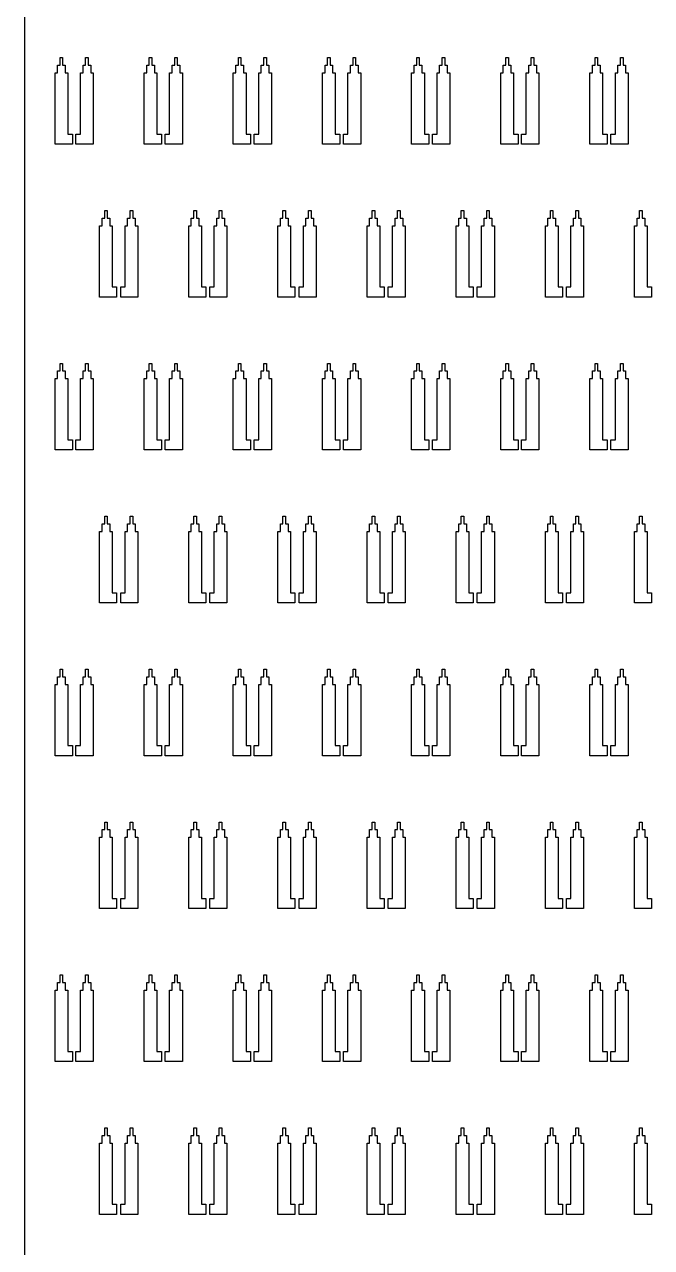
# Model space of a CAD drawing. Extents: x -38350 to 38650, y -35000 to 36000.
# Drawn here: x 20000 to 20246.2, y -22507 to -22027 of the extents above; entities that cross this region are included whole.
import ezdxf

# ---------------------------------------------------------------- set-up
doc = ezdxf.new("R2010")
doc.units = 0
doc.header["$MEASUREMENT"] = 0

msp = doc.modelspace()

# ---------------------------------------------------------------- linework, layer by layer
for p, q in [((20000, -15000), (20000, -30000)), ((20014, -22043), (20014, -22040)), ((20014, -22040), (20015, -22040)), ((20015, -22040), (20015, -22043)), ((20024, -22043), (20024, -22040)), ((20024, -22040), (20025, -22040)), ((20025, -22040), (20025, -22043)), ((20049, -22043), (20049, -22040)), ((20049, -22040), (20050, -22040)), ((20050, -22040), (20050, -22043)), ((20059, -22043), (20059, -22040)), ((20059, -22040), (20060, -22040)), ((20060, -22040), (20060, -22043)), ((20084, -22043), (20084, -22040)), ((20084, -22040), (20085, -22040)), ((20085, -22040), (20085, -22043)), ((20094, -22043), (20094, -22040)), ((20094, -22040), (20095, -22040)), ((20095, -22040), (20095, -22043)), ((20119, -22043), (20119, -22040)), ((20119, -22040), (20120, -22040)), ((20120, -22040), (20120, -22043)), ((20129, -22043), (20129, -22040)), ((20129, -22040), (20130, -22040)), ((20130, -22040), (20130, -22043)), ((20154, -22043), (20154, -22040)), ((20154, -22040), (20155, -22040)), ((20155, -22040), (20155, -22043)), ((20164, -22043), (20164, -22040)), ((20164, -22040), (20165, -22040)), ((20165, -22040), (20165, -22043)), ((20189, -22043), (20189, -22040)), ((20189, -22040), (20190, -22040)), ((20190, -22040), (20190, -22043)), ((20199, -22043), (20199, -22040)), ((20199, -22040), (20200, -22040)), ((20200, -22040), (20200, -22043)), ((20224, -22043), (20224, -22040)), ((20224, -22040), (20225, -22040)), ((20225, -22040), (20225, -22043)), ((20234, -22043), (20234, -22040)), ((20234, -22040), (20235, -22040)), ((20235, -22040), (20235, -22043)), ((20012, -22074), (20012, -22046)), ((20012, -22046), (20013, -22046)), ((20013, -22046), (20013, -22043)), ((20013, -22043), (20014, -22043)), ((20015, -22043), (20016, -22043)), ((20016, -22043), (20016, -22046)), ((20016, -22046), (20017, -22046)), ((20017, -22046), (20017, -22070)), ((20022, -22070), (20022, -22046)), ((20022, -22046), (20023, -22046)), ((20023, -22046), (20023, -22043)), ((20023, -22043), (20024, -22043)), ((20025, -22043), (20026, -22043)), ((20026, -22043), (20026, -22046)), ((20026, -22046), (20027, -22046)), ((20027, -22046), (20027, -22074)), ((20047, -22074), (20047, -22046)), ((20047, -22046), (20048, -22046)), ((20048, -22046), (20048, -22043)), ((20048, -22043), (20049, -22043)), ((20050, -22043), (20051, -22043)), ((20051, -22043), (20051, -22046)), ((20051, -22046), (20052, -22046)), ((20052, -22046), (20052, -22070)), ((20057, -22070), (20057, -22046)), ((20057, -22046), (20058, -22046)), ((20058, -22046), (20058, -22043)), ((20058, -22043), (20059, -22043)), ((20060, -22043), (20061, -22043)), ((20061, -22043), (20061, -22046)), ((20061, -22046), (20062, -22046)), ((20062, -22046), (20062, -22074)), ((20082, -22074), (20082, -22046)), ((20082, -22046), (20083, -22046)), ((20083, -22046), (20083, -22043)), ((20083, -22043), (20084, -22043)), ((20085, -22043), (20086, -22043)), ((20086, -22043), (20086, -22046)), ((20086, -22046), (20087, -22046)), ((20087, -22046), (20087, -22070)), ((20092, -22070), (20092, -22046)), ((20092, -22046), (20093, -22046)), ((20093, -22046), (20093, -22043)), ((20093, -22043), (20094, -22043)), ((20095, -22043), (20096, -22043)), ((20096, -22043), (20096, -22046)), ((20096, -22046), (20097, -22046)), ((20097, -22046), (20097, -22074)), ((20117, -22074), (20117, -22046)), ((20117, -22046), (20118, -22046)), ((20118, -22046), (20118, -22043)), ((20118, -22043), (20119, -22043)), ((20120, -22043), (20121, -22043)), ((20121, -22043), (20121, -22046)), ((20121, -22046), (20122, -22046)), ((20122, -22046), (20122, -22070)), ((20127, -22070), (20127, -22046)), ((20127, -22046), (20128, -22046)), ((20128, -22046), (20128, -22043)), ((20128, -22043), (20129, -22043)), ((20130, -22043), (20131, -22043)), ((20131, -22043), (20131, -22046)), ((20131, -22046), (20132, -22046)), ((20132, -22046), (20132, -22074)), ((20152, -22074), (20152, -22046)), ((20152, -22046), (20153, -22046)), ((20153, -22046), (20153, -22043)), ((20153, -22043), (20154, -22043)), ((20155, -22043), (20156, -22043)), ((20156, -22043), (20156, -22046)), ((20156, -22046), (20157, -22046)), ((20157, -22046), (20157, -22070)), ((20162, -22070), (20162, -22046)), ((20162, -22046), (20163, -22046)), ((20163, -22046), (20163, -22043)), ((20163, -22043), (20164, -22043)), ((20165, -22043), (20166, -22043)), ((20166, -22043), (20166, -22046)), ((20166, -22046), (20167, -22046)), ((20167, -22046), (20167, -22074)), ((20187, -22074), (20187, -22046)), ((20187, -22046), (20188, -22046)), ((20188, -22046), (20188, -22043)), ((20188, -22043), (20189, -22043)), ((20190, -22043), (20191, -22043)), ((20191, -22043), (20191, -22046)), ((20191, -22046), (20192, -22046)), ((20192, -22046), (20192, -22070)), ((20197, -22070), (20197, -22046)), ((20197, -22046), (20198, -22046)), ((20198, -22046), (20198, -22043)), ((20198, -22043), (20199, -22043)), ((20200, -22043), (20201, -22043)), ((20201, -22043), (20201, -22046)), ((20201, -22046), (20202, -22046)), ((20202, -22046), (20202, -22074)), ((20222, -22074), (20222, -22046)), ((20222, -22046), (20223, -22046)), ((20223, -22046), (20223, -22043)), ((20223, -22043), (20224, -22043)), ((20225, -22043), (20226, -22043)), ((20226, -22043), (20226, -22046)), ((20226, -22046), (20227, -22046)), ((20227, -22046), (20227, -22070)), ((20232, -22070), (20232, -22046)), ((20232, -22046), (20233, -22046)), ((20233, -22046), (20233, -22043)), ((20233, -22043), (20234, -22043)), ((20235, -22043), (20236, -22043)), ((20236, -22043), (20236, -22046)), ((20236, -22046), (20237, -22046)), ((20237, -22046), (20237, -22074)), ((20017, -22070), (20018.8, -22070)), ((20018.8, -22070), (20018.8, -22074)), ((20020.2, -22074), (20020.2, -22070)), ((20020.2, -22070), (20022, -22070)), ((20052, -22070), (20053.8, -22070)), ((20053.8, -22070), (20053.8, -22074)), ((20055.2, -22074), (20055.2, -22070)), ((20055.2, -22070), (20057, -22070)), ((20087, -22070), (20088.8, -22070)), ((20088.8, -22070), (20088.8, -22074)), ((20090.2, -22074), (20090.2, -22070)), ((20090.2, -22070), (20092, -22070)), ((20122, -22070), (20123.8, -22070)), ((20123.8, -22070), (20123.8, -22074)), ((20125.2, -22074), (20125.2, -22070)), ((20125.2, -22070), (20127, -22070)), ((20157, -22070), (20158.8, -22070)), ((20158.8, -22070), (20158.8, -22074)), ((20160.2, -22074), (20160.2, -22070)), ((20160.2, -22070), (20162, -22070)), ((20192, -22070), (20193.8, -22070)), ((20193.8, -22070), (20193.8, -22074)), ((20195.2, -22074), (20195.2, -22070)), ((20195.2, -22070), (20197, -22070)), ((20227, -22070), (20228.8, -22070)), ((20228.8, -22070), (20228.8, -22074)), ((20230.2, -22074), (20230.2, -22070)), ((20230.2, -22070), (20232, -22070)), ((20018.8, -22074), (20012, -22074)), ((20027, -22074), (20020.2, -22074)), ((20053.8, -22074), (20047, -22074)), ((20062, -22074), (20055.2, -22074)), ((20088.8, -22074), (20082, -22074)), ((20097, -22074), (20090.2, -22074)), ((20123.8, -22074), (20117, -22074)), ((20132, -22074), (20125.2, -22074)), ((20158.8, -22074), (20152, -22074)), ((20167, -22074), (20160.2, -22074)), ((20193.8, -22074), (20187, -22074)), ((20202, -22074), (20195.2, -22074)), ((20228.8, -22074), (20222, -22074)), ((20237, -22074), (20230.2, -22074)), ((20030.5, -22106), (20030.5, -22103)), ((20030.5, -22103), (20031.5, -22103)), ((20031.5, -22103), (20031.5, -22100)), ((20031.5, -22100), (20032.5, -22100)), ((20032.5, -22100), (20032.5, -22103)), ((20032.5, -22103), (20033.5, -22103)), ((20033.5, -22103), (20033.5, -22106)), ((20040.5, -22106), (20040.5, -22103)), ((20040.5, -22103), (20041.5, -22103)), ((20041.5, -22103), (20041.5, -22100)), ((20041.5, -22100), (20042.5, -22100)), ((20042.5, -22100), (20042.5, -22103)), ((20042.5, -22103), (20043.5, -22103)), ((20043.5, -22103), (20043.5, -22106)), ((20065.5, -22106), (20065.5, -22103)), ((20065.5, -22103), (20066.5, -22103)), ((20066.5, -22103), (20066.5, -22100)), ((20066.5, -22100), (20067.5, -22100)), ((20067.5, -22100), (20067.5, -22103)), ((20067.5, -22103), (20068.5, -22103)), ((20068.5, -22103), (20068.5, -22106)), ((20075.5, -22106), (20075.5, -22103)), ((20075.5, -22103), (20076.5, -22103)), ((20076.5, -22103), (20076.5, -22100)), ((20076.5, -22100), (20077.5, -22100)), ((20077.5, -22100), (20077.5, -22103)), ((20077.5, -22103), (20078.5, -22103)), ((20078.5, -22103), (20078.5, -22106)), ((20100.5, -22106), (20100.5, -22103)), ((20100.5, -22103), (20101.5, -22103)), ((20101.5, -22103), (20101.5, -22100)), ((20101.5, -22100), (20102.5, -22100)), ((20102.5, -22100), (20102.5, -22103)), ((20102.5, -22103), (20103.5, -22103)), ((20103.5, -22103), (20103.5, -22106)), ((20110.5, -22106), (20110.5, -22103)), ((20110.5, -22103), (20111.5, -22103)), ((20111.5, -22103), (20111.5, -22100)), ((20111.5, -22100), (20112.5, -22100)), ((20112.5, -22100), (20112.5, -22103)), ((20112.5, -22103), (20113.5, -22103)), ((20113.5, -22103), (20113.5, -22106)), ((20135.5, -22106), (20135.5, -22103)), ((20135.5, -22103), (20136.5, -22103)), ((20136.5, -22103), (20136.5, -22100)), ((20136.5, -22100), (20137.5, -22100)), ((20137.5, -22100), (20137.5, -22103)), ((20137.5, -22103), (20138.5, -22103)), ((20138.5, -22103), (20138.5, -22106)), ((20145.5, -22106), (20145.5, -22103)), ((20145.5, -22103), (20146.5, -22103)), ((20146.5, -22103), (20146.5, -22100)), ((20146.5, -22100), (20147.5, -22100)), ((20147.5, -22100), (20147.5, -22103)), ((20147.5, -22103), (20148.5, -22103)), ((20148.5, -22103), (20148.5, -22106)), ((20170.5, -22106), (20170.5, -22103)), ((20170.5, -22103), (20171.5, -22103)), ((20171.5, -22103), (20171.5, -22100)), ((20171.5, -22100), (20172.5, -22100)), ((20172.5, -22100), (20172.5, -22103)), ((20172.5, -22103), (20173.5, -22103)), ((20173.5, -22103), (20173.5, -22106)), ((20180.5, -22106), (20180.5, -22103)), ((20180.5, -22103), (20181.5, -22103)), ((20181.5, -22103), (20181.5, -22100)), ((20181.5, -22100), (20182.5, -22100)), ((20182.5, -22100), (20182.5, -22103)), ((20182.5, -22103), (20183.5, -22103)), ((20183.5, -22103), (20183.5, -22106)), ((20205.5, -22106), (20205.5, -22103)), ((20205.5, -22103), (20206.5, -22103)), ((20206.5, -22103), (20206.5, -22100)), ((20206.5, -22100), (20207.5, -22100)), ((20207.5, -22100), (20207.5, -22103)), ((20207.5, -22103), (20208.5, -22103)), ((20208.5, -22103), (20208.5, -22106)), ((20215.5, -22106), (20215.5, -22103)), ((20215.5, -22103), (20216.5, -22103)), ((20216.5, -22103), (20216.5, -22100)), ((20216.5, -22100), (20217.5, -22100)), ((20217.5, -22100), (20217.5, -22103)), ((20217.5, -22103), (20218.5, -22103)), ((20218.5, -22103), (20218.5, -22106)), ((20240.5, -22106), (20240.5, -22103)), ((20240.5, -22103), (20241.5, -22103)), ((20241.5, -22103), (20241.5, -22100)), ((20241.5, -22100), (20242.5, -22100)), ((20242.5, -22100), (20242.5, -22103)), ((20242.5, -22103), (20243.5, -22103)), ((20243.5, -22103), (20243.5, -22106)), ((20029.5, -22134), (20029.5, -22106)), ((20029.5, -22106), (20030.5, -22106)), ((20033.5, -22106), (20034.5, -22106)), ((20034.5, -22106), (20034.5, -22130)), ((20039.5, -22130), (20039.5, -22106)), ((20039.5, -22106), (20040.5, -22106)), ((20043.5, -22106), (20044.5, -22106)), ((20044.5, -22106), (20044.5, -22134)), ((20064.5, -22134), (20064.5, -22106)), ((20064.5, -22106), (20065.5, -22106)), ((20068.5, -22106), (20069.5, -22106)), ((20069.5, -22106), (20069.5, -22130)), ((20074.5, -22130), (20074.5, -22106)), ((20074.5, -22106), (20075.5, -22106)), ((20078.5, -22106), (20079.5, -22106)), ((20079.5, -22106), (20079.5, -22134)), ((20099.5, -22134), (20099.5, -22106)), ((20099.5, -22106), (20100.5, -22106)), ((20103.5, -22106), (20104.5, -22106)), ((20104.5, -22106), (20104.5, -22130)), ((20109.5, -22130), (20109.5, -22106)), ((20109.5, -22106), (20110.5, -22106)), ((20113.5, -22106), (20114.5, -22106)), ((20114.5, -22106), (20114.5, -22134)), ((20134.5, -22134), (20134.5, -22106)), ((20134.5, -22106), (20135.5, -22106)), ((20138.5, -22106), (20139.5, -22106)), ((20139.5, -22106), (20139.5, -22130)), ((20144.5, -22130), (20144.5, -22106)), ((20144.5, -22106), (20145.5, -22106)), ((20148.5, -22106), (20149.5, -22106)), ((20149.5, -22106), (20149.5, -22134)), ((20169.5, -22134), (20169.5, -22106)), ((20169.5, -22106), (20170.5, -22106)), ((20173.5, -22106), (20174.5, -22106)), ((20174.5, -22106), (20174.5, -22130)), ((20179.5, -22130), (20179.5, -22106)), ((20179.5, -22106), (20180.5, -22106)), ((20183.5, -22106), (20184.5, -22106)), ((20184.5, -22106), (20184.5, -22134)), ((20204.5, -22134), (20204.5, -22106)), ((20204.5, -22106), (20205.5, -22106)), ((20208.5, -22106), (20209.5, -22106)), ((20209.5, -22106), (20209.5, -22130)), ((20214.5, -22130), (20214.5, -22106)), ((20214.5, -22106), (20215.5, -22106)), ((20218.5, -22106), (20219.5, -22106)), ((20219.5, -22106), (20219.5, -22134)), ((20239.5, -22134), (20239.5, -22106)), ((20239.5, -22106), (20240.5, -22106)), ((20243.5, -22106), (20244.5, -22106)), ((20244.5, -22106), (20244.5, -22130)), ((20034.5, -22130), (20036.2, -22130)), ((20036.2, -22130), (20036.2, -22134)), ((20037.8, -22134), (20037.8, -22130)), ((20037.8, -22130), (20039.5, -22130)), ((20069.5, -22130), (20071.2, -22130)), ((20071.2, -22130), (20071.2, -22134)), ((20072.8, -22134), (20072.8, -22130)), ((20072.8, -22130), (20074.5, -22130)), ((20104.5, -22130), (20106.2, -22130)), ((20106.2, -22130), (20106.2, -22134)), ((20107.8, -22134), (20107.8, -22130)), ((20107.8, -22130), (20109.5, -22130)), ((20139.5, -22130), (20141.2, -22130)), ((20141.2, -22130), (20141.2, -22134)), ((20142.8, -22134), (20142.8, -22130)), ((20142.8, -22130), (20144.5, -22130)), ((20174.5, -22130), (20176.2, -22130)), ((20176.2, -22130), (20176.2, -22134)), ((20177.8, -22134), (20177.8, -22130)), ((20177.8, -22130), (20179.5, -22130)), ((20209.5, -22130), (20211.2, -22130)), ((20211.2, -22130), (20211.2, -22134)), ((20212.8, -22134), (20212.8, -22130)), ((20212.8, -22130), (20214.5, -22130)), ((20244.5, -22130), (20246.2, -22130)), ((20246.2, -22130), (20246.2, -22134)), ((20036.2, -22134), (20029.5, -22134)), ((20044.5, -22134), (20037.8, -22134)), ((20071.2, -22134), (20064.5, -22134)), ((20079.5, -22134), (20072.8, -22134)), ((20106.2, -22134), (20099.5, -22134)), ((20114.5, -22134), (20107.8, -22134)), ((20141.2, -22134), (20134.5, -22134)), ((20149.5, -22134), (20142.8, -22134)), ((20176.2, -22134), (20169.5, -22134)), ((20184.5, -22134), (20177.8, -22134)), ((20211.2, -22134), (20204.5, -22134)), ((20219.5, -22134), (20212.8, -22134)), ((20246.2, -22134), (20239.5, -22134)), ((20014, -22163), (20014, -22160)), ((20014, -22160), (20015, -22160)), ((20015, -22160), (20015, -22163)), ((20024, -22163), (20024, -22160)), ((20024, -22160), (20025, -22160)), ((20025, -22160), (20025, -22163)), ((20049, -22163), (20049, -22160)), ((20049, -22160), (20050, -22160)), ((20050, -22160), (20050, -22163)), ((20059, -22163), (20059, -22160)), ((20059, -22160), (20060, -22160)), ((20060, -22160), (20060, -22163)), ((20084, -22163), (20084, -22160)), ((20084, -22160), (20085, -22160)), ((20085, -22160), (20085, -22163)), ((20094, -22163), (20094, -22160)), ((20094, -22160), (20095, -22160)), ((20095, -22160), (20095, -22163)), ((20119, -22163), (20119, -22160)), ((20119, -22160), (20120, -22160)), ((20120, -22160), (20120, -22163)), ((20129, -22163), (20129, -22160)), ((20129, -22160), (20130, -22160)), ((20130, -22160), (20130, -22163)), ((20154, -22163), (20154, -22160)), ((20154, -22160), (20155, -22160)), ((20155, -22160), (20155, -22163)), ((20164, -22163), (20164, -22160)), ((20164, -22160), (20165, -22160)), ((20165, -22160), (20165, -22163)), ((20189, -22163), (20189, -22160)), ((20189, -22160), (20190, -22160)), ((20190, -22160), (20190, -22163)), ((20199, -22163), (20199, -22160)), ((20199, -22160), (20200, -22160)), ((20200, -22160), (20200, -22163)), ((20224, -22163), (20224, -22160)), ((20224, -22160), (20225, -22160)), ((20225, -22160), (20225, -22163)), ((20234, -22163), (20234, -22160)), ((20234, -22160), (20235, -22160)), ((20235, -22160), (20235, -22163)), ((20012, -22194), (20012, -22166)), ((20012, -22166), (20013, -22166)), ((20013, -22166), (20013, -22163)), ((20013, -22163), (20014, -22163)), ((20015, -22163), (20016, -22163)), ((20016, -22163), (20016, -22166)), ((20016, -22166), (20017, -22166)), ((20017, -22166), (20017, -22190)), ((20022, -22190), (20022, -22166)), ((20022, -22166), (20023, -22166)), ((20023, -22166), (20023, -22163)), ((20023, -22163), (20024, -22163)), ((20025, -22163), (20026, -22163)), ((20026, -22163), (20026, -22166)), ((20026, -22166), (20027, -22166)), ((20027, -22166), (20027, -22194)), ((20047, -22194), (20047, -22166)), ((20047, -22166), (20048, -22166)), ((20048, -22166), (20048, -22163)), ((20048, -22163), (20049, -22163)), ((20050, -22163), (20051, -22163)), ((20051, -22163), (20051, -22166)), ((20051, -22166), (20052, -22166)), ((20052, -22166), (20052, -22190)), ((20057, -22190), (20057, -22166)), ((20057, -22166), (20058, -22166)), ((20058, -22166), (20058, -22163)), ((20058, -22163), (20059, -22163)), ((20060, -22163), (20061, -22163)), ((20061, -22163), (20061, -22166)), ((20061, -22166), (20062, -22166)), ((20062, -22166), (20062, -22194)), ((20082, -22194), (20082, -22166)), ((20082, -22166), (20083, -22166)), ((20083, -22166), (20083, -22163)), ((20083, -22163), (20084, -22163)), ((20085, -22163), (20086, -22163)), ((20086, -22163), (20086, -22166)), ((20086, -22166), (20087, -22166)), ((20087, -22166), (20087, -22190)), ((20092, -22190), (20092, -22166)), ((20092, -22166), (20093, -22166)), ((20093, -22166), (20093, -22163)), ((20093, -22163), (20094, -22163)), ((20095, -22163), (20096, -22163)), ((20096, -22163), (20096, -22166)), ((20096, -22166), (20097, -22166)), ((20097, -22166), (20097, -22194)), ((20117, -22194), (20117, -22166)), ((20117, -22166), (20118, -22166)), ((20118, -22166), (20118, -22163)), ((20118, -22163), (20119, -22163)), ((20120, -22163), (20121, -22163)), ((20121, -22163), (20121, -22166)), ((20121, -22166), (20122, -22166)), ((20122, -22166), (20122, -22190)), ((20127, -22190), (20127, -22166)), ((20127, -22166), (20128, -22166)), ((20128, -22166), (20128, -22163)), ((20128, -22163), (20129, -22163)), ((20130, -22163), (20131, -22163)), ((20131, -22163), (20131, -22166)), ((20131, -22166), (20132, -22166)), ((20132, -22166), (20132, -22194)), ((20152, -22194), (20152, -22166)), ((20152, -22166), (20153, -22166)), ((20153, -22166), (20153, -22163)), ((20153, -22163), (20154, -22163)), ((20155, -22163), (20156, -22163)), ((20156, -22163), (20156, -22166)), ((20156, -22166), (20157, -22166)), ((20157, -22166), (20157, -22190)), ((20162, -22190), (20162, -22166)), ((20162, -22166), (20163, -22166)), ((20163, -22166), (20163, -22163)), ((20163, -22163), (20164, -22163)), ((20165, -22163), (20166, -22163)), ((20166, -22163), (20166, -22166)), ((20166, -22166), (20167, -22166)), ((20167, -22166), (20167, -22194)), ((20187, -22194), (20187, -22166)), ((20187, -22166), (20188, -22166)), ((20188, -22166), (20188, -22163)), ((20188, -22163), (20189, -22163)), ((20190, -22163), (20191, -22163)), ((20191, -22163), (20191, -22166)), ((20191, -22166), (20192, -22166)), ((20192, -22166), (20192, -22190)), ((20197, -22190), (20197, -22166)), ((20197, -22166), (20198, -22166)), ((20198, -22166), (20198, -22163)), ((20198, -22163), (20199, -22163)), ((20200, -22163), (20201, -22163)), ((20201, -22163), (20201, -22166)), ((20201, -22166), (20202, -22166)), ((20202, -22166), (20202, -22194)), ((20222, -22194), (20222, -22166)), ((20222, -22166), (20223, -22166)), ((20223, -22166), (20223, -22163)), ((20223, -22163), (20224, -22163)), ((20225, -22163), (20226, -22163)), ((20226, -22163), (20226, -22166)), ((20226, -22166), (20227, -22166)), ((20227, -22166), (20227, -22190)), ((20232, -22190), (20232, -22166)), ((20232, -22166), (20233, -22166)), ((20233, -22166), (20233, -22163)), ((20233, -22163), (20234, -22163)), ((20235, -22163), (20236, -22163)), ((20236, -22163), (20236, -22166)), ((20236, -22166), (20237, -22166)), ((20237, -22166), (20237, -22194)), ((20017, -22190), (20018.8, -22190)), ((20018.8, -22190), (20018.8, -22194)), ((20020.2, -22194), (20020.2, -22190)), ((20020.2, -22190), (20022, -22190)), ((20052, -22190), (20053.8, -22190)), ((20053.8, -22190), (20053.8, -22194)), ((20055.2, -22194), (20055.2, -22190)), ((20055.2, -22190), (20057, -22190)), ((20087, -22190), (20088.8, -22190)), ((20088.8, -22190), (20088.8, -22194)), ((20090.2, -22194), (20090.2, -22190)), ((20090.2, -22190), (20092, -22190)), ((20122, -22190), (20123.8, -22190)), ((20123.8, -22190), (20123.8, -22194)), ((20125.2, -22194), (20125.2, -22190)), ((20125.2, -22190), (20127, -22190)), ((20157, -22190), (20158.8, -22190)), ((20158.8, -22190), (20158.8, -22194)), ((20160.2, -22194), (20160.2, -22190)), ((20160.2, -22190), (20162, -22190)), ((20192, -22190), (20193.8, -22190)), ((20193.8, -22190), (20193.8, -22194)), ((20195.2, -22194), (20195.2, -22190)), ((20195.2, -22190), (20197, -22190)), ((20227, -22190), (20228.8, -22190)), ((20228.8, -22190), (20228.8, -22194)), ((20230.2, -22194), (20230.2, -22190)), ((20230.2, -22190), (20232, -22190)), ((20018.8, -22194), (20012, -22194)), ((20027, -22194), (20020.2, -22194)), ((20053.8, -22194), (20047, -22194)), ((20062, -22194), (20055.2, -22194)), ((20088.8, -22194), (20082, -22194)), ((20097, -22194), (20090.2, -22194)), ((20123.8, -22194), (20117, -22194)), ((20132, -22194), (20125.2, -22194)), ((20158.8, -22194), (20152, -22194)), ((20167, -22194), (20160.2, -22194)), ((20193.8, -22194), (20187, -22194)), ((20202, -22194), (20195.2, -22194)), ((20228.8, -22194), (20222, -22194)), ((20237, -22194), (20230.2, -22194)), ((20030.5, -22226), (20030.5, -22223)), ((20030.5, -22223), (20031.5, -22223)), ((20031.5, -22223), (20031.5, -22220)), ((20031.5, -22220), (20032.5, -22220)), ((20032.5, -22220), (20032.5, -22223)), ((20032.5, -22223), (20033.5, -22223)), ((20033.5, -22223), (20033.5, -22226)), ((20040.5, -22226), (20040.5, -22223)), ((20040.5, -22223), (20041.5, -22223)), ((20041.5, -22223), (20041.5, -22220)), ((20041.5, -22220), (20042.5, -22220)), ((20042.5, -22220), (20042.5, -22223)), ((20042.5, -22223), (20043.5, -22223)), ((20043.5, -22223), (20043.5, -22226)), ((20065.5, -22226), (20065.5, -22223)), ((20065.5, -22223), (20066.5, -22223)), ((20066.5, -22223), (20066.5, -22220)), ((20066.5, -22220), (20067.5, -22220)), ((20067.5, -22220), (20067.5, -22223)), ((20067.5, -22223), (20068.5, -22223)), ((20068.5, -22223), (20068.5, -22226)), ((20075.5, -22226), (20075.5, -22223)), ((20075.5, -22223), (20076.5, -22223)), ((20076.5, -22223), (20076.5, -22220)), ((20076.5, -22220), (20077.5, -22220)), ((20077.5, -22220), (20077.5, -22223)), ((20077.5, -22223), (20078.5, -22223)), ((20078.5, -22223), (20078.5, -22226)), ((20100.5, -22226), (20100.5, -22223)), ((20100.5, -22223), (20101.5, -22223)), ((20101.5, -22223), (20101.5, -22220)), ((20101.5, -22220), (20102.5, -22220)), ((20102.5, -22220), (20102.5, -22223)), ((20102.5, -22223), (20103.5, -22223)), ((20103.5, -22223), (20103.5, -22226)), ((20110.5, -22226), (20110.5, -22223)), ((20110.5, -22223), (20111.5, -22223)), ((20111.5, -22223), (20111.5, -22220)), ((20111.5, -22220), (20112.5, -22220)), ((20112.5, -22220), (20112.5, -22223)), ((20112.5, -22223), (20113.5, -22223)), ((20113.5, -22223), (20113.5, -22226)), ((20135.5, -22226), (20135.5, -22223)), ((20135.5, -22223), (20136.5, -22223)), ((20136.5, -22223), (20136.5, -22220)), ((20136.5, -22220), (20137.5, -22220)), ((20137.5, -22220), (20137.5, -22223)), ((20137.5, -22223), (20138.5, -22223)), ((20138.5, -22223), (20138.5, -22226)), ((20145.5, -22226), (20145.5, -22223)), ((20145.5, -22223), (20146.5, -22223)), ((20146.5, -22223), (20146.5, -22220)), ((20146.5, -22220), (20147.5, -22220)), ((20147.5, -22220), (20147.5, -22223)), ((20147.5, -22223), (20148.5, -22223)), ((20148.5, -22223), (20148.5, -22226)), ((20170.5, -22226), (20170.5, -22223)), ((20170.5, -22223), (20171.5, -22223)), ((20171.5, -22223), (20171.5, -22220)), ((20171.5, -22220), (20172.5, -22220)), ((20172.5, -22220), (20172.5, -22223)), ((20172.5, -22223), (20173.5, -22223)), ((20173.5, -22223), (20173.5, -22226)), ((20180.5, -22226), (20180.5, -22223)), ((20180.5, -22223), (20181.5, -22223)), ((20181.5, -22223), (20181.5, -22220)), ((20181.5, -22220), (20182.5, -22220)), ((20182.5, -22220), (20182.5, -22223)), ((20182.5, -22223), (20183.5, -22223)), ((20183.5, -22223), (20183.5, -22226)), ((20205.5, -22226), (20205.5, -22223)), ((20205.5, -22223), (20206.5, -22223)), ((20206.5, -22223), (20206.5, -22220)), ((20206.5, -22220), (20207.5, -22220)), ((20207.5, -22220), (20207.5, -22223)), ((20207.5, -22223), (20208.5, -22223)), ((20208.5, -22223), (20208.5, -22226)), ((20215.5, -22226), (20215.5, -22223)), ((20215.5, -22223), (20216.5, -22223)), ((20216.5, -22223), (20216.5, -22220)), ((20216.5, -22220), (20217.5, -22220)), ((20217.5, -22220), (20217.5, -22223)), ((20217.5, -22223), (20218.5, -22223)), ((20218.5, -22223), (20218.5, -22226)), ((20240.5, -22226), (20240.5, -22223)), ((20240.5, -22223), (20241.5, -22223)), ((20241.5, -22223), (20241.5, -22220)), ((20241.5, -22220), (20242.5, -22220)), ((20242.5, -22220), (20242.5, -22223)), ((20242.5, -22223), (20243.5, -22223)), ((20243.5, -22223), (20243.5, -22226)), ((20029.5, -22254), (20029.5, -22226)), ((20029.5, -22226), (20030.5, -22226)), ((20033.5, -22226), (20034.5, -22226)), ((20034.5, -22226), (20034.5, -22250)), ((20039.5, -22250), (20039.5, -22226)), ((20039.5, -22226), (20040.5, -22226)), ((20043.5, -22226), (20044.5, -22226)), ((20044.5, -22226), (20044.5, -22254)), ((20064.5, -22254), (20064.5, -22226)), ((20064.5, -22226), (20065.5, -22226)), ((20068.5, -22226), (20069.5, -22226)), ((20069.5, -22226), (20069.5, -22250)), ((20074.5, -22250), (20074.5, -22226)), ((20074.5, -22226), (20075.5, -22226)), ((20078.5, -22226), (20079.5, -22226)), ((20079.5, -22226), (20079.5, -22254)), ((20099.5, -22254), (20099.5, -22226)), ((20099.5, -22226), (20100.5, -22226)), ((20103.5, -22226), (20104.5, -22226)), ((20104.5, -22226), (20104.5, -22250)), ((20109.5, -22250), (20109.5, -22226)), ((20109.5, -22226), (20110.5, -22226)), ((20113.5, -22226), (20114.5, -22226)), ((20114.5, -22226), (20114.5, -22254)), ((20134.5, -22254), (20134.5, -22226)), ((20134.5, -22226), (20135.5, -22226)), ((20138.5, -22226), (20139.5, -22226)), ((20139.5, -22226), (20139.5, -22250)), ((20144.5, -22250), (20144.5, -22226)), ((20144.5, -22226), (20145.5, -22226)), ((20148.5, -22226), (20149.5, -22226)), ((20149.5, -22226), (20149.5, -22254)), ((20169.5, -22254), (20169.5, -22226)), ((20169.5, -22226), (20170.5, -22226)), ((20173.5, -22226), (20174.5, -22226)), ((20174.5, -22226), (20174.5, -22250)), ((20179.5, -22250), (20179.5, -22226)), ((20179.5, -22226), (20180.5, -22226)), ((20183.5, -22226), (20184.5, -22226)), ((20184.5, -22226), (20184.5, -22254)), ((20204.5, -22254), (20204.5, -22226)), ((20204.5, -22226), (20205.5, -22226)), ((20208.5, -22226), (20209.5, -22226)), ((20209.5, -22226), (20209.5, -22250)), ((20214.5, -22250), (20214.5, -22226)), ((20214.5, -22226), (20215.5, -22226)), ((20218.5, -22226), (20219.5, -22226)), ((20219.5, -22226), (20219.5, -22254)), ((20239.5, -22254), (20239.5, -22226)), ((20239.5, -22226), (20240.5, -22226)), ((20243.5, -22226), (20244.5, -22226)), ((20244.5, -22226), (20244.5, -22250)), ((20034.5, -22250), (20036.2, -22250)), ((20036.2, -22250), (20036.2, -22254)), ((20037.8, -22254), (20037.8, -22250)), ((20037.8, -22250), (20039.5, -22250)), ((20069.5, -22250), (20071.2, -22250)), ((20071.2, -22250), (20071.2, -22254)), ((20072.8, -22254), (20072.8, -22250)), ((20072.8, -22250), (20074.5, -22250)), ((20104.5, -22250), (20106.2, -22250)), ((20106.2, -22250), (20106.2, -22254)), ((20107.8, -22254), (20107.8, -22250)), ((20107.8, -22250), (20109.5, -22250)), ((20139.5, -22250), (20141.2, -22250)), ((20141.2, -22250), (20141.2, -22254)), ((20142.8, -22254), (20142.8, -22250)), ((20142.8, -22250), (20144.5, -22250)), ((20174.5, -22250), (20176.2, -22250)), ((20176.2, -22250), (20176.2, -22254)), ((20177.8, -22254), (20177.8, -22250)), ((20177.8, -22250), (20179.5, -22250)), ((20209.5, -22250), (20211.2, -22250)), ((20211.2, -22250), (20211.2, -22254)), ((20212.8, -22254), (20212.8, -22250)), ((20212.8, -22250), (20214.5, -22250)), ((20244.5, -22250), (20246.2, -22250)), ((20246.2, -22250), (20246.2, -22254)), ((20036.2, -22254), (20029.5, -22254)), ((20044.5, -22254), (20037.8, -22254)), ((20071.2, -22254), (20064.5, -22254)), ((20079.5, -22254), (20072.8, -22254)), ((20106.2, -22254), (20099.5, -22254)), ((20114.5, -22254), (20107.8, -22254)), ((20141.2, -22254), (20134.5, -22254)), ((20149.5, -22254), (20142.8, -22254)), ((20176.2, -22254), (20169.5, -22254)), ((20184.5, -22254), (20177.8, -22254)), ((20211.2, -22254), (20204.5, -22254)), ((20219.5, -22254), (20212.8, -22254)), ((20246.2, -22254), (20239.5, -22254)), ((20014, -22283), (20014, -22280)), ((20014, -22280), (20015, -22280)), ((20015, -22280), (20015, -22283)), ((20024, -22283), (20024, -22280)), ((20024, -22280), (20025, -22280)), ((20025, -22280), (20025, -22283)), ((20049, -22283), (20049, -22280)), ((20049, -22280), (20050, -22280)), ((20050, -22280), (20050, -22283)), ((20059, -22283), (20059, -22280)), ((20059, -22280), (20060, -22280)), ((20060, -22280), (20060, -22283)), ((20084, -22283), (20084, -22280)), ((20084, -22280), (20085, -22280)), ((20085, -22280), (20085, -22283)), ((20094, -22283), (20094, -22280)), ((20094, -22280), (20095, -22280)), ((20095, -22280), (20095, -22283)), ((20119, -22283), (20119, -22280)), ((20119, -22280), (20120, -22280)), ((20120, -22280), (20120, -22283)), ((20129, -22283), (20129, -22280)), ((20129, -22280), (20130, -22280)), ((20130, -22280), (20130, -22283)), ((20154, -22283), (20154, -22280)), ((20154, -22280), (20155, -22280)), ((20155, -22280), (20155, -22283)), ((20164, -22283), (20164, -22280)), ((20164, -22280), (20165, -22280)), ((20165, -22280), (20165, -22283)), ((20189, -22283), (20189, -22280)), ((20189, -22280), (20190, -22280)), ((20190, -22280), (20190, -22283)), ((20199, -22283), (20199, -22280)), ((20199, -22280), (20200, -22280)), ((20200, -22280), (20200, -22283)), ((20224, -22283), (20224, -22280)), ((20224, -22280), (20225, -22280)), ((20225, -22280), (20225, -22283)), ((20234, -22283), (20234, -22280)), ((20234, -22280), (20235, -22280)), ((20235, -22280), (20235, -22283)), ((20012, -22314), (20012, -22286)), ((20012, -22286), (20013, -22286)), ((20013, -22286), (20013, -22283)), ((20013, -22283), (20014, -22283)), ((20015, -22283), (20016, -22283)), ((20016, -22283), (20016, -22286)), ((20016, -22286), (20017, -22286)), ((20017, -22286), (20017, -22310)), ((20022, -22310), (20022, -22286)), ((20022, -22286), (20023, -22286)), ((20023, -22286), (20023, -22283)), ((20023, -22283), (20024, -22283)), ((20025, -22283), (20026, -22283)), ((20026, -22283), (20026, -22286)), ((20026, -22286), (20027, -22286)), ((20027, -22286), (20027, -22314)), ((20047, -22314), (20047, -22286)), ((20047, -22286), (20048, -22286)), ((20048, -22286), (20048, -22283)), ((20048, -22283), (20049, -22283)), ((20050, -22283), (20051, -22283)), ((20051, -22283), (20051, -22286)), ((20051, -22286), (20052, -22286)), ((20052, -22286), (20052, -22310)), ((20057, -22310), (20057, -22286)), ((20057, -22286), (20058, -22286)), ((20058, -22286), (20058, -22283)), ((20058, -22283), (20059, -22283)), ((20060, -22283), (20061, -22283)), ((20061, -22283), (20061, -22286)), ((20061, -22286), (20062, -22286)), ((20062, -22286), (20062, -22314)), ((20082, -22314), (20082, -22286)), ((20082, -22286), (20083, -22286)), ((20083, -22286), (20083, -22283)), ((20083, -22283), (20084, -22283)), ((20085, -22283), (20086, -22283)), ((20086, -22283), (20086, -22286)), ((20086, -22286), (20087, -22286)), ((20087, -22286), (20087, -22310)), ((20092, -22310), (20092, -22286)), ((20092, -22286), (20093, -22286)), ((20093, -22286), (20093, -22283)), ((20093, -22283), (20094, -22283)), ((20095, -22283), (20096, -22283)), ((20096, -22283), (20096, -22286)), ((20096, -22286), (20097, -22286)), ((20097, -22286), (20097, -22314)), ((20117, -22314), (20117, -22286)), ((20117, -22286), (20118, -22286)), ((20118, -22286), (20118, -22283)), ((20118, -22283), (20119, -22283)), ((20120, -22283), (20121, -22283)), ((20121, -22283), (20121, -22286)), ((20121, -22286), (20122, -22286)), ((20122, -22286), (20122, -22310)), ((20127, -22310), (20127, -22286)), ((20127, -22286), (20128, -22286)), ((20128, -22286), (20128, -22283)), ((20128, -22283), (20129, -22283)), ((20130, -22283), (20131, -22283)), ((20131, -22283), (20131, -22286)), ((20131, -22286), (20132, -22286)), ((20132, -22286), (20132, -22314)), ((20152, -22314), (20152, -22286)), ((20152, -22286), (20153, -22286)), ((20153, -22286), (20153, -22283)), ((20153, -22283), (20154, -22283)), ((20155, -22283), (20156, -22283)), ((20156, -22283), (20156, -22286)), ((20156, -22286), (20157, -22286)), ((20157, -22286), (20157, -22310)), ((20162, -22310), (20162, -22286)), ((20162, -22286), (20163, -22286)), ((20163, -22286), (20163, -22283)), ((20163, -22283), (20164, -22283)), ((20165, -22283), (20166, -22283)), ((20166, -22283), (20166, -22286)), ((20166, -22286), (20167, -22286)), ((20167, -22286), (20167, -22314)), ((20187, -22314), (20187, -22286)), ((20187, -22286), (20188, -22286)), ((20188, -22286), (20188, -22283)), ((20188, -22283), (20189, -22283)), ((20190, -22283), (20191, -22283)), ((20191, -22283), (20191, -22286)), ((20191, -22286), (20192, -22286)), ((20192, -22286), (20192, -22310)), ((20197, -22310), (20197, -22286)), ((20197, -22286), (20198, -22286)), ((20198, -22286), (20198, -22283)), ((20198, -22283), (20199, -22283)), ((20200, -22283), (20201, -22283)), ((20201, -22283), (20201, -22286)), ((20201, -22286), (20202, -22286)), ((20202, -22286), (20202, -22314)), ((20222, -22314), (20222, -22286)), ((20222, -22286), (20223, -22286)), ((20223, -22286), (20223, -22283)), ((20223, -22283), (20224, -22283)), ((20225, -22283), (20226, -22283)), ((20226, -22283), (20226, -22286)), ((20226, -22286), (20227, -22286)), ((20227, -22286), (20227, -22310)), ((20232, -22310), (20232, -22286)), ((20232, -22286), (20233, -22286)), ((20233, -22286), (20233, -22283)), ((20233, -22283), (20234, -22283)), ((20235, -22283), (20236, -22283)), ((20236, -22283), (20236, -22286)), ((20236, -22286), (20237, -22286)), ((20237, -22286), (20237, -22314)), ((20017, -22310), (20018.8, -22310)), ((20018.8, -22310), (20018.8, -22314)), ((20020.2, -22314), (20020.2, -22310)), ((20020.2, -22310), (20022, -22310)), ((20052, -22310), (20053.8, -22310)), ((20053.8, -22310), (20053.8, -22314)), ((20055.2, -22314), (20055.2, -22310)), ((20055.2, -22310), (20057, -22310)), ((20087, -22310), (20088.8, -22310)), ((20088.8, -22310), (20088.8, -22314)), ((20090.2, -22314), (20090.2, -22310)), ((20090.2, -22310), (20092, -22310)), ((20122, -22310), (20123.8, -22310)), ((20123.8, -22310), (20123.8, -22314)), ((20125.2, -22314), (20125.2, -22310)), ((20125.2, -22310), (20127, -22310)), ((20157, -22310), (20158.8, -22310)), ((20158.8, -22310), (20158.8, -22314)), ((20160.2, -22314), (20160.2, -22310)), ((20160.2, -22310), (20162, -22310)), ((20192, -22310), (20193.8, -22310)), ((20193.8, -22310), (20193.8, -22314)), ((20195.2, -22314), (20195.2, -22310)), ((20195.2, -22310), (20197, -22310)), ((20227, -22310), (20228.8, -22310)), ((20228.8, -22310), (20228.8, -22314)), ((20230.2, -22314), (20230.2, -22310)), ((20230.2, -22310), (20232, -22310)), ((20018.8, -22314), (20012, -22314)), ((20027, -22314), (20020.2, -22314)), ((20053.8, -22314), (20047, -22314)), ((20062, -22314), (20055.2, -22314)), ((20088.8, -22314), (20082, -22314)), ((20097, -22314), (20090.2, -22314)), ((20123.8, -22314), (20117, -22314)), ((20132, -22314), (20125.2, -22314)), ((20158.8, -22314), (20152, -22314)), ((20167, -22314), (20160.2, -22314)), ((20193.8, -22314), (20187, -22314)), ((20202, -22314), (20195.2, -22314)), ((20228.8, -22314), (20222, -22314)), ((20237, -22314), (20230.2, -22314)), ((20030.5, -22346), (20030.5, -22343)), ((20030.5, -22343), (20031.5, -22343)), ((20031.5, -22343), (20031.5, -22340)), ((20031.5, -22340), (20032.5, -22340)), ((20032.5, -22340), (20032.5, -22343)), ((20032.5, -22343), (20033.5, -22343)), ((20033.5, -22343), (20033.5, -22346)), ((20040.5, -22346), (20040.5, -22343)), ((20040.5, -22343), (20041.5, -22343)), ((20041.5, -22343), (20041.5, -22340)), ((20041.5, -22340), (20042.5, -22340)), ((20042.5, -22340), (20042.5, -22343)), ((20042.5, -22343), (20043.5, -22343)), ((20043.5, -22343), (20043.5, -22346)), ((20065.5, -22346), (20065.5, -22343)), ((20065.5, -22343), (20066.5, -22343)), ((20066.5, -22343), (20066.5, -22340)), ((20066.5, -22340), (20067.5, -22340)), ((20067.5, -22340), (20067.5, -22343)), ((20067.5, -22343), (20068.5, -22343)), ((20068.5, -22343), (20068.5, -22346)), ((20075.5, -22346), (20075.5, -22343)), ((20075.5, -22343), (20076.5, -22343)), ((20076.5, -22343), (20076.5, -22340)), ((20076.5, -22340), (20077.5, -22340)), ((20077.5, -22340), (20077.5, -22343)), ((20077.5, -22343), (20078.5, -22343)), ((20078.5, -22343), (20078.5, -22346)), ((20100.5, -22346), (20100.5, -22343)), ((20100.5, -22343), (20101.5, -22343)), ((20101.5, -22343), (20101.5, -22340)), ((20101.5, -22340), (20102.5, -22340)), ((20102.5, -22340), (20102.5, -22343)), ((20102.5, -22343), (20103.5, -22343)), ((20103.5, -22343), (20103.5, -22346)), ((20110.5, -22346), (20110.5, -22343)), ((20110.5, -22343), (20111.5, -22343)), ((20111.5, -22343), (20111.5, -22340)), ((20111.5, -22340), (20112.5, -22340)), ((20112.5, -22340), (20112.5, -22343)), ((20112.5, -22343), (20113.5, -22343)), ((20113.5, -22343), (20113.5, -22346)), ((20135.5, -22346), (20135.5, -22343)), ((20135.5, -22343), (20136.5, -22343)), ((20136.5, -22343), (20136.5, -22340)), ((20136.5, -22340), (20137.5, -22340)), ((20137.5, -22340), (20137.5, -22343)), ((20137.5, -22343), (20138.5, -22343)), ((20138.5, -22343), (20138.5, -22346)), ((20145.5, -22346), (20145.5, -22343)), ((20145.5, -22343), (20146.5, -22343)), ((20146.5, -22343), (20146.5, -22340)), ((20146.5, -22340), (20147.5, -22340)), ((20147.5, -22340), (20147.5, -22343)), ((20147.5, -22343), (20148.5, -22343)), ((20148.5, -22343), (20148.5, -22346)), ((20170.5, -22346), (20170.5, -22343)), ((20170.5, -22343), (20171.5, -22343)), ((20171.5, -22343), (20171.5, -22340)), ((20171.5, -22340), (20172.5, -22340)), ((20172.5, -22340), (20172.5, -22343)), ((20172.5, -22343), (20173.5, -22343)), ((20173.5, -22343), (20173.5, -22346)), ((20180.5, -22346), (20180.5, -22343)), ((20180.5, -22343), (20181.5, -22343)), ((20181.5, -22343), (20181.5, -22340)), ((20181.5, -22340), (20182.5, -22340)), ((20182.5, -22340), (20182.5, -22343)), ((20182.5, -22343), (20183.5, -22343)), ((20183.5, -22343), (20183.5, -22346)), ((20205.5, -22346), (20205.5, -22343)), ((20205.5, -22343), (20206.5, -22343)), ((20206.5, -22343), (20206.5, -22340)), ((20206.5, -22340), (20207.5, -22340)), ((20207.5, -22340), (20207.5, -22343)), ((20207.5, -22343), (20208.5, -22343)), ((20208.5, -22343), (20208.5, -22346)), ((20215.5, -22346), (20215.5, -22343)), ((20215.5, -22343), (20216.5, -22343)), ((20216.5, -22343), (20216.5, -22340)), ((20216.5, -22340), (20217.5, -22340)), ((20217.5, -22340), (20217.5, -22343)), ((20217.5, -22343), (20218.5, -22343)), ((20218.5, -22343), (20218.5, -22346)), ((20240.5, -22346), (20240.5, -22343)), ((20240.5, -22343), (20241.5, -22343)), ((20241.5, -22343), (20241.5, -22340)), ((20241.5, -22340), (20242.5, -22340)), ((20242.5, -22340), (20242.5, -22343)), ((20242.5, -22343), (20243.5, -22343)), ((20243.5, -22343), (20243.5, -22346)), ((20029.5, -22374), (20029.5, -22346)), ((20029.5, -22346), (20030.5, -22346)), ((20033.5, -22346), (20034.5, -22346)), ((20034.5, -22346), (20034.5, -22370)), ((20039.5, -22370), (20039.5, -22346)), ((20039.5, -22346), (20040.5, -22346)), ((20043.5, -22346), (20044.5, -22346)), ((20044.5, -22346), (20044.5, -22374)), ((20064.5, -22374), (20064.5, -22346)), ((20064.5, -22346), (20065.5, -22346)), ((20068.5, -22346), (20069.5, -22346)), ((20069.5, -22346), (20069.5, -22370)), ((20074.5, -22370), (20074.5, -22346)), ((20074.5, -22346), (20075.5, -22346)), ((20078.5, -22346), (20079.5, -22346)), ((20079.5, -22346), (20079.5, -22374)), ((20099.5, -22374), (20099.5, -22346)), ((20099.5, -22346), (20100.5, -22346)), ((20103.5, -22346), (20104.5, -22346)), ((20104.5, -22346), (20104.5, -22370)), ((20109.5, -22370), (20109.5, -22346)), ((20109.5, -22346), (20110.5, -22346)), ((20113.5, -22346), (20114.5, -22346)), ((20114.5, -22346), (20114.5, -22374)), ((20134.5, -22374), (20134.5, -22346)), ((20134.5, -22346), (20135.5, -22346)), ((20138.5, -22346), (20139.5, -22346)), ((20139.5, -22346), (20139.5, -22370)), ((20144.5, -22370), (20144.5, -22346)), ((20144.5, -22346), (20145.5, -22346)), ((20148.5, -22346), (20149.5, -22346)), ((20149.5, -22346), (20149.5, -22374)), ((20169.5, -22374), (20169.5, -22346)), ((20169.5, -22346), (20170.5, -22346)), ((20173.5, -22346), (20174.5, -22346)), ((20174.5, -22346), (20174.5, -22370)), ((20179.5, -22370), (20179.5, -22346)), ((20179.5, -22346), (20180.5, -22346)), ((20183.5, -22346), (20184.5, -22346)), ((20184.5, -22346), (20184.5, -22374)), ((20204.5, -22374), (20204.5, -22346)), ((20204.5, -22346), (20205.5, -22346)), ((20208.5, -22346), (20209.5, -22346)), ((20209.5, -22346), (20209.5, -22370)), ((20214.5, -22370), (20214.5, -22346)), ((20214.5, -22346), (20215.5, -22346)), ((20218.5, -22346), (20219.5, -22346)), ((20219.5, -22346), (20219.5, -22374)), ((20239.5, -22374), (20239.5, -22346)), ((20239.5, -22346), (20240.5, -22346)), ((20243.5, -22346), (20244.5, -22346)), ((20244.5, -22346), (20244.5, -22370)), ((20034.5, -22370), (20036.2, -22370)), ((20036.2, -22370), (20036.2, -22374)), ((20037.8, -22374), (20037.8, -22370)), ((20037.8, -22370), (20039.5, -22370)), ((20069.5, -22370), (20071.2, -22370)), ((20071.2, -22370), (20071.2, -22374)), ((20072.8, -22374), (20072.8, -22370)), ((20072.8, -22370), (20074.5, -22370)), ((20104.5, -22370), (20106.2, -22370)), ((20106.2, -22370), (20106.2, -22374)), ((20107.8, -22374), (20107.8, -22370)), ((20107.8, -22370), (20109.5, -22370)), ((20139.5, -22370), (20141.2, -22370)), ((20141.2, -22370), (20141.2, -22374)), ((20142.8, -22374), (20142.8, -22370)), ((20142.8, -22370), (20144.5, -22370)), ((20174.5, -22370), (20176.2, -22370)), ((20176.2, -22370), (20176.2, -22374)), ((20177.8, -22374), (20177.8, -22370)), ((20177.8, -22370), (20179.5, -22370)), ((20209.5, -22370), (20211.2, -22370)), ((20211.2, -22370), (20211.2, -22374)), ((20212.8, -22374), (20212.8, -22370)), ((20212.8, -22370), (20214.5, -22370)), ((20244.5, -22370), (20246.2, -22370)), ((20246.2, -22370), (20246.2, -22374)), ((20036.2, -22374), (20029.5, -22374)), ((20044.5, -22374), (20037.8, -22374)), ((20071.2, -22374), (20064.5, -22374)), ((20079.5, -22374), (20072.8, -22374)), ((20106.2, -22374), (20099.5, -22374)), ((20114.5, -22374), (20107.8, -22374)), ((20141.2, -22374), (20134.5, -22374)), ((20149.5, -22374), (20142.8, -22374)), ((20176.2, -22374), (20169.5, -22374)), ((20184.5, -22374), (20177.8, -22374)), ((20211.2, -22374), (20204.5, -22374)), ((20219.5, -22374), (20212.8, -22374)), ((20246.2, -22374), (20239.5, -22374)), ((20014, -22403), (20014, -22400)), ((20014, -22400), (20015, -22400)), ((20015, -22400), (20015, -22403)), ((20024, -22403), (20024, -22400)), ((20024, -22400), (20025, -22400)), ((20025, -22400), (20025, -22403)), ((20049, -22403), (20049, -22400)), ((20049, -22400), (20050, -22400)), ((20050, -22400), (20050, -22403)), ((20059, -22403), (20059, -22400)), ((20059, -22400), (20060, -22400)), ((20060, -22400), (20060, -22403)), ((20084, -22403), (20084, -22400)), ((20084, -22400), (20085, -22400)), ((20085, -22400), (20085, -22403)), ((20094, -22403), (20094, -22400)), ((20094, -22400), (20095, -22400)), ((20095, -22400), (20095, -22403)), ((20119, -22403), (20119, -22400)), ((20119, -22400), (20120, -22400)), ((20120, -22400), (20120, -22403)), ((20129, -22403), (20129, -22400)), ((20129, -22400), (20130, -22400)), ((20130, -22400), (20130, -22403)), ((20154, -22403), (20154, -22400)), ((20154, -22400), (20155, -22400)), ((20155, -22400), (20155, -22403)), ((20164, -22403), (20164, -22400)), ((20164, -22400), (20165, -22400)), ((20165, -22400), (20165, -22403)), ((20189, -22403), (20189, -22400)), ((20189, -22400), (20190, -22400)), ((20190, -22400), (20190, -22403)), ((20199, -22403), (20199, -22400)), ((20199, -22400), (20200, -22400)), ((20200, -22400), (20200, -22403)), ((20224, -22403), (20224, -22400)), ((20224, -22400), (20225, -22400)), ((20225, -22400), (20225, -22403)), ((20234, -22403), (20234, -22400)), ((20234, -22400), (20235, -22400)), ((20235, -22400), (20235, -22403)), ((20012, -22434), (20012, -22406)), ((20012, -22406), (20013, -22406)), ((20013, -22406), (20013, -22403)), ((20013, -22403), (20014, -22403)), ((20015, -22403), (20016, -22403)), ((20016, -22403), (20016, -22406)), ((20016, -22406), (20017, -22406)), ((20017, -22406), (20017, -22430)), ((20022, -22430), (20022, -22406)), ((20022, -22406), (20023, -22406)), ((20023, -22406), (20023, -22403)), ((20023, -22403), (20024, -22403)), ((20025, -22403), (20026, -22403)), ((20026, -22403), (20026, -22406)), ((20026, -22406), (20027, -22406)), ((20027, -22406), (20027, -22434)), ((20047, -22434), (20047, -22406)), ((20047, -22406), (20048, -22406)), ((20048, -22406), (20048, -22403)), ((20048, -22403), (20049, -22403)), ((20050, -22403), (20051, -22403)), ((20051, -22403), (20051, -22406)), ((20051, -22406), (20052, -22406)), ((20052, -22406), (20052, -22430)), ((20057, -22430), (20057, -22406)), ((20057, -22406), (20058, -22406)), ((20058, -22406), (20058, -22403)), ((20058, -22403), (20059, -22403)), ((20060, -22403), (20061, -22403)), ((20061, -22403), (20061, -22406)), ((20061, -22406), (20062, -22406)), ((20062, -22406), (20062, -22434)), ((20082, -22434), (20082, -22406)), ((20082, -22406), (20083, -22406)), ((20083, -22406), (20083, -22403)), ((20083, -22403), (20084, -22403)), ((20085, -22403), (20086, -22403)), ((20086, -22403), (20086, -22406)), ((20086, -22406), (20087, -22406)), ((20087, -22406), (20087, -22430)), ((20092, -22430), (20092, -22406)), ((20092, -22406), (20093, -22406)), ((20093, -22406), (20093, -22403)), ((20093, -22403), (20094, -22403)), ((20095, -22403), (20096, -22403)), ((20096, -22403), (20096, -22406)), ((20096, -22406), (20097, -22406)), ((20097, -22406), (20097, -22434)), ((20117, -22434), (20117, -22406)), ((20117, -22406), (20118, -22406)), ((20118, -22406), (20118, -22403)), ((20118, -22403), (20119, -22403)), ((20120, -22403), (20121, -22403)), ((20121, -22403), (20121, -22406)), ((20121, -22406), (20122, -22406)), ((20122, -22406), (20122, -22430)), ((20127, -22430), (20127, -22406)), ((20127, -22406), (20128, -22406)), ((20128, -22406), (20128, -22403)), ((20128, -22403), (20129, -22403)), ((20130, -22403), (20131, -22403)), ((20131, -22403), (20131, -22406)), ((20131, -22406), (20132, -22406)), ((20132, -22406), (20132, -22434)), ((20152, -22434), (20152, -22406)), ((20152, -22406), (20153, -22406)), ((20153, -22406), (20153, -22403)), ((20153, -22403), (20154, -22403)), ((20155, -22403), (20156, -22403)), ((20156, -22403), (20156, -22406)), ((20156, -22406), (20157, -22406)), ((20157, -22406), (20157, -22430)), ((20162, -22430), (20162, -22406)), ((20162, -22406), (20163, -22406)), ((20163, -22406), (20163, -22403)), ((20163, -22403), (20164, -22403)), ((20165, -22403), (20166, -22403)), ((20166, -22403), (20166, -22406)), ((20166, -22406), (20167, -22406)), ((20167, -22406), (20167, -22434)), ((20187, -22434), (20187, -22406)), ((20187, -22406), (20188, -22406)), ((20188, -22406), (20188, -22403)), ((20188, -22403), (20189, -22403)), ((20190, -22403), (20191, -22403)), ((20191, -22403), (20191, -22406)), ((20191, -22406), (20192, -22406)), ((20192, -22406), (20192, -22430)), ((20197, -22430), (20197, -22406)), ((20197, -22406), (20198, -22406)), ((20198, -22406), (20198, -22403)), ((20198, -22403), (20199, -22403)), ((20200, -22403), (20201, -22403)), ((20201, -22403), (20201, -22406)), ((20201, -22406), (20202, -22406)), ((20202, -22406), (20202, -22434)), ((20222, -22434), (20222, -22406)), ((20222, -22406), (20223, -22406)), ((20223, -22406), (20223, -22403)), ((20223, -22403), (20224, -22403)), ((20225, -22403), (20226, -22403)), ((20226, -22403), (20226, -22406)), ((20226, -22406), (20227, -22406)), ((20227, -22406), (20227, -22430)), ((20232, -22430), (20232, -22406)), ((20232, -22406), (20233, -22406)), ((20233, -22406), (20233, -22403)), ((20233, -22403), (20234, -22403)), ((20235, -22403), (20236, -22403)), ((20236, -22403), (20236, -22406)), ((20236, -22406), (20237, -22406)), ((20237, -22406), (20237, -22434)), ((20017, -22430), (20018.8, -22430)), ((20018.8, -22430), (20018.8, -22434)), ((20020.2, -22434), (20020.2, -22430)), ((20020.2, -22430), (20022, -22430)), ((20052, -22430), (20053.8, -22430)), ((20053.8, -22430), (20053.8, -22434)), ((20055.2, -22434), (20055.2, -22430)), ((20055.2, -22430), (20057, -22430)), ((20087, -22430), (20088.8, -22430)), ((20088.8, -22430), (20088.8, -22434)), ((20090.2, -22434), (20090.2, -22430)), ((20090.2, -22430), (20092, -22430)), ((20122, -22430), (20123.8, -22430)), ((20123.8, -22430), (20123.8, -22434)), ((20125.2, -22434), (20125.2, -22430)), ((20125.2, -22430), (20127, -22430)), ((20157, -22430), (20158.8, -22430)), ((20158.8, -22430), (20158.8, -22434)), ((20160.2, -22434), (20160.2, -22430)), ((20160.2, -22430), (20162, -22430)), ((20192, -22430), (20193.8, -22430)), ((20193.8, -22430), (20193.8, -22434)), ((20195.2, -22434), (20195.2, -22430)), ((20195.2, -22430), (20197, -22430)), ((20227, -22430), (20228.8, -22430)), ((20228.8, -22430), (20228.8, -22434)), ((20230.2, -22434), (20230.2, -22430)), ((20230.2, -22430), (20232, -22430)), ((20018.8, -22434), (20012, -22434)), ((20027, -22434), (20020.2, -22434)), ((20053.8, -22434), (20047, -22434)), ((20062, -22434), (20055.2, -22434)), ((20088.8, -22434), (20082, -22434)), ((20097, -22434), (20090.2, -22434)), ((20123.8, -22434), (20117, -22434)), ((20132, -22434), (20125.2, -22434)), ((20158.8, -22434), (20152, -22434)), ((20167, -22434), (20160.2, -22434)), ((20193.8, -22434), (20187, -22434)), ((20202, -22434), (20195.2, -22434)), ((20228.8, -22434), (20222, -22434)), ((20237, -22434), (20230.2, -22434)), ((20030.5, -22466), (20030.5, -22463)), ((20030.5, -22463), (20031.5, -22463)), ((20031.5, -22463), (20031.5, -22460)), ((20031.5, -22460), (20032.5, -22460)), ((20032.5, -22460), (20032.5, -22463)), ((20032.5, -22463), (20033.5, -22463)), ((20033.5, -22463), (20033.5, -22466)), ((20040.5, -22466), (20040.5, -22463)), ((20040.5, -22463), (20041.5, -22463)), ((20041.5, -22463), (20041.5, -22460)), ((20041.5, -22460), (20042.5, -22460)), ((20042.5, -22460), (20042.5, -22463)), ((20042.5, -22463), (20043.5, -22463)), ((20043.5, -22463), (20043.5, -22466)), ((20065.5, -22466), (20065.5, -22463)), ((20065.5, -22463), (20066.5, -22463)), ((20066.5, -22463), (20066.5, -22460)), ((20066.5, -22460), (20067.5, -22460)), ((20067.5, -22460), (20067.5, -22463)), ((20067.5, -22463), (20068.5, -22463)), ((20068.5, -22463), (20068.5, -22466)), ((20075.5, -22466), (20075.5, -22463)), ((20075.5, -22463), (20076.5, -22463)), ((20076.5, -22463), (20076.5, -22460)), ((20076.5, -22460), (20077.5, -22460)), ((20077.5, -22460), (20077.5, -22463)), ((20077.5, -22463), (20078.5, -22463)), ((20078.5, -22463), (20078.5, -22466)), ((20100.5, -22466), (20100.5, -22463)), ((20100.5, -22463), (20101.5, -22463)), ((20101.5, -22463), (20101.5, -22460)), ((20101.5, -22460), (20102.5, -22460)), ((20102.5, -22460), (20102.5, -22463)), ((20102.5, -22463), (20103.5, -22463)), ((20103.5, -22463), (20103.5, -22466)), ((20110.5, -22466), (20110.5, -22463)), ((20110.5, -22463), (20111.5, -22463)), ((20111.5, -22463), (20111.5, -22460)), ((20111.5, -22460), (20112.5, -22460)), ((20112.5, -22460), (20112.5, -22463)), ((20112.5, -22463), (20113.5, -22463)), ((20113.5, -22463), (20113.5, -22466)), ((20135.5, -22466), (20135.5, -22463)), ((20135.5, -22463), (20136.5, -22463)), ((20136.5, -22463), (20136.5, -22460)), ((20136.5, -22460), (20137.5, -22460)), ((20137.5, -22460), (20137.5, -22463)), ((20137.5, -22463), (20138.5, -22463)), ((20138.5, -22463), (20138.5, -22466)), ((20145.5, -22466), (20145.5, -22463)), ((20145.5, -22463), (20146.5, -22463)), ((20146.5, -22463), (20146.5, -22460)), ((20146.5, -22460), (20147.5, -22460)), ((20147.5, -22460), (20147.5, -22463)), ((20147.5, -22463), (20148.5, -22463)), ((20148.5, -22463), (20148.5, -22466)), ((20170.5, -22466), (20170.5, -22463)), ((20170.5, -22463), (20171.5, -22463)), ((20171.5, -22463), (20171.5, -22460)), ((20171.5, -22460), (20172.5, -22460)), ((20172.5, -22460), (20172.5, -22463)), ((20172.5, -22463), (20173.5, -22463)), ((20173.5, -22463), (20173.5, -22466)), ((20180.5, -22466), (20180.5, -22463)), ((20180.5, -22463), (20181.5, -22463)), ((20181.5, -22463), (20181.5, -22460)), ((20181.5, -22460), (20182.5, -22460)), ((20182.5, -22460), (20182.5, -22463)), ((20182.5, -22463), (20183.5, -22463)), ((20183.5, -22463), (20183.5, -22466)), ((20205.5, -22466), (20205.5, -22463)), ((20205.5, -22463), (20206.5, -22463)), ((20206.5, -22463), (20206.5, -22460)), ((20206.5, -22460), (20207.5, -22460)), ((20207.5, -22460), (20207.5, -22463)), ((20207.5, -22463), (20208.5, -22463)), ((20208.5, -22463), (20208.5, -22466)), ((20215.5, -22466), (20215.5, -22463)), ((20215.5, -22463), (20216.5, -22463)), ((20216.5, -22463), (20216.5, -22460)), ((20216.5, -22460), (20217.5, -22460)), ((20217.5, -22460), (20217.5, -22463)), ((20217.5, -22463), (20218.5, -22463)), ((20218.5, -22463), (20218.5, -22466)), ((20240.5, -22466), (20240.5, -22463)), ((20240.5, -22463), (20241.5, -22463)), ((20241.5, -22463), (20241.5, -22460)), ((20241.5, -22460), (20242.5, -22460)), ((20242.5, -22460), (20242.5, -22463)), ((20242.5, -22463), (20243.5, -22463)), ((20243.5, -22463), (20243.5, -22466)), ((20029.5, -22494), (20029.5, -22466)), ((20029.5, -22466), (20030.5, -22466)), ((20033.5, -22466), (20034.5, -22466)), ((20034.5, -22466), (20034.5, -22490)), ((20039.5, -22490), (20039.5, -22466)), ((20039.5, -22466), (20040.5, -22466)), ((20043.5, -22466), (20044.5, -22466)), ((20044.5, -22466), (20044.5, -22494)), ((20064.5, -22494), (20064.5, -22466)), ((20064.5, -22466), (20065.5, -22466)), ((20068.5, -22466), (20069.5, -22466)), ((20069.5, -22466), (20069.5, -22490)), ((20074.5, -22490), (20074.5, -22466)), ((20074.5, -22466), (20075.5, -22466)), ((20078.5, -22466), (20079.5, -22466)), ((20079.5, -22466), (20079.5, -22494)), ((20099.5, -22494), (20099.5, -22466)), ((20099.5, -22466), (20100.5, -22466)), ((20103.5, -22466), (20104.5, -22466)), ((20104.5, -22466), (20104.5, -22490)), ((20109.5, -22490), (20109.5, -22466)), ((20109.5, -22466), (20110.5, -22466)), ((20113.5, -22466), (20114.5, -22466)), ((20114.5, -22466), (20114.5, -22494)), ((20134.5, -22494), (20134.5, -22466)), ((20134.5, -22466), (20135.5, -22466)), ((20138.5, -22466), (20139.5, -22466)), ((20139.5, -22466), (20139.5, -22490)), ((20144.5, -22490), (20144.5, -22466)), ((20144.5, -22466), (20145.5, -22466)), ((20148.5, -22466), (20149.5, -22466)), ((20149.5, -22466), (20149.5, -22494)), ((20169.5, -22494), (20169.5, -22466)), ((20169.5, -22466), (20170.5, -22466)), ((20173.5, -22466), (20174.5, -22466)), ((20174.5, -22466), (20174.5, -22490)), ((20179.5, -22490), (20179.5, -22466)), ((20179.5, -22466), (20180.5, -22466)), ((20183.5, -22466), (20184.5, -22466)), ((20184.5, -22466), (20184.5, -22494)), ((20204.5, -22494), (20204.5, -22466)), ((20204.5, -22466), (20205.5, -22466)), ((20208.5, -22466), (20209.5, -22466)), ((20209.5, -22466), (20209.5, -22490)), ((20214.5, -22490), (20214.5, -22466)), ((20214.5, -22466), (20215.5, -22466)), ((20218.5, -22466), (20219.5, -22466)), ((20219.5, -22466), (20219.5, -22494)), ((20239.5, -22494), (20239.5, -22466)), ((20239.5, -22466), (20240.5, -22466)), ((20243.5, -22466), (20244.5, -22466)), ((20244.5, -22466), (20244.5, -22490)), ((20034.5, -22490), (20036.2, -22490)), ((20036.2, -22490), (20036.2, -22494)), ((20037.8, -22494), (20037.8, -22490)), ((20037.8, -22490), (20039.5, -22490)), ((20069.5, -22490), (20071.2, -22490)), ((20071.2, -22490), (20071.2, -22494)), ((20072.8, -22494), (20072.8, -22490)), ((20072.8, -22490), (20074.5, -22490)), ((20104.5, -22490), (20106.2, -22490)), ((20106.2, -22490), (20106.2, -22494)), ((20107.8, -22494), (20107.8, -22490)), ((20107.8, -22490), (20109.5, -22490)), ((20139.5, -22490), (20141.2, -22490)), ((20141.2, -22490), (20141.2, -22494)), ((20142.8, -22494), (20142.8, -22490)), ((20142.8, -22490), (20144.5, -22490)), ((20174.5, -22490), (20176.2, -22490)), ((20176.2, -22490), (20176.2, -22494)), ((20177.8, -22494), (20177.8, -22490)), ((20177.8, -22490), (20179.5, -22490)), ((20209.5, -22490), (20211.2, -22490)), ((20211.2, -22490), (20211.2, -22494)), ((20212.8, -22494), (20212.8, -22490)), ((20212.8, -22490), (20214.5, -22490)), ((20244.5, -22490), (20246.2, -22490)), ((20246.2, -22490), (20246.2, -22494)), ((20036.2, -22494), (20029.5, -22494)), ((20044.5, -22494), (20037.8, -22494)), ((20071.2, -22494), (20064.5, -22494)), ((20079.5, -22494), (20072.8, -22494)), ((20106.2, -22494), (20099.5, -22494)), ((20114.5, -22494), (20107.8, -22494)), ((20141.2, -22494), (20134.5, -22494)), ((20149.5, -22494), (20142.8, -22494)), ((20176.2, -22494), (20169.5, -22494)), ((20184.5, -22494), (20177.8, -22494)), ((20211.2, -22494), (20204.5, -22494)), ((20219.5, -22494), (20212.8, -22494)), ((20246.2, -22494), (20239.5, -22494))]:
    msp.add_line(p, q)

doc.saveas('drawing.dxf')
